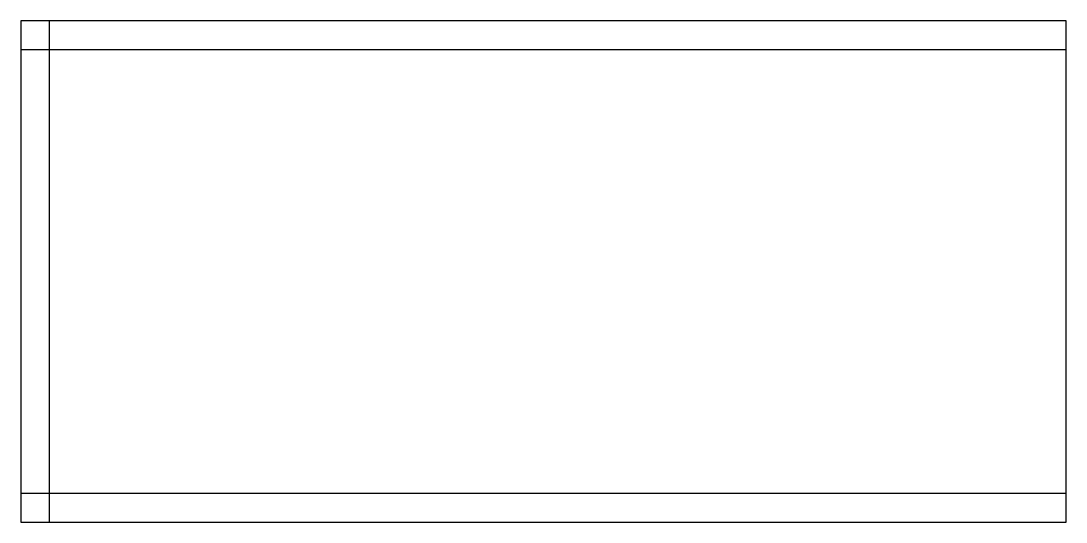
# Model space of a CAD drawing. Header units: millimetres. Extents: x -36.5 to 36.5, y -17.5 to 17.5.
import ezdxf

# ---------------------------------------------------------------- set-up
doc = ezdxf.new("R2010")
doc.units = ezdxf.units.MM
doc.layers.add('Edge.Cuts', color=7, linetype='Continuous')
doc.layers.add('KeepOut', color=7, linetype='Continuous')

msp = doc.modelspace()

# ---------------------------------------------------------------- linework, layer by layer
at = {"layer": 'Edge.Cuts'}
for p, q in [((-36.5, 17.5), (-36.5, -17.5)), ((36.5, 17.5), (-36.5, 17.5)), ((36.5, -17.5), (36.5, 17.5)), ((-36.5, -17.5), (36.5, -17.5))]:
    msp.add_line(p, q, dxfattribs=at)
at = {"layer": 'KeepOut'}
for p, q in [((-36.5, 17.5), (-36.5, 15.5)), ((36.5, 17.5), (-36.5, 17.5)), ((-36.5, 17.5), (-36.5, -17.5)), ((-34.5, 17.5), (-36.5, 17.5)), ((-34.5, -17.5), (-34.5, 17.5)), ((36.5, 15.5), (36.5, 17.5)), ((-36.5, 15.5), (36.5, 15.5)), ((-36.5, -15.5), (-36.5, -17.5)), ((36.5, -15.5), (-36.5, -15.5)), ((36.5, -17.5), (36.5, -15.5)), ((-36.5, -17.5), (36.5, -17.5)), ((-36.5, -17.5), (-34.5, -17.5))]:
    msp.add_line(p, q, dxfattribs=at)

doc.saveas('drawing.dxf')
